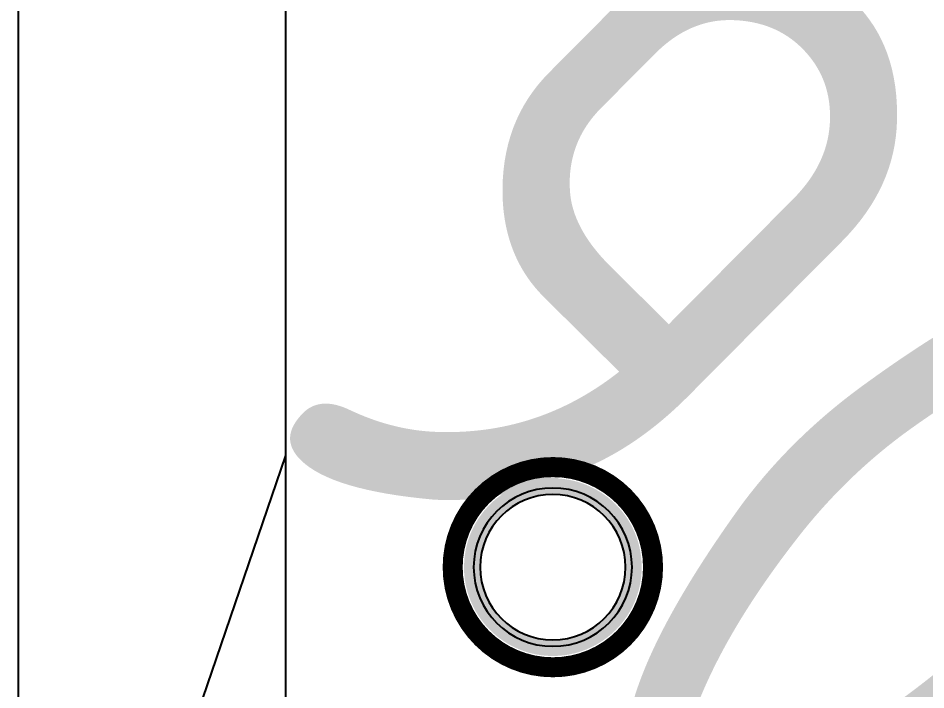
# Model space of a CAD drawing. Header units: inches. Extents: x 0 to 1813292486, y 0 to 3473589894.
# Drawn here: x 600601536 to 600602215, y 3473202340 to 3473202843 of the extents above; entities that cross this region are included whole.
import ezdxf
from ezdxf.enums import TextEntityAlignment as Align

# ---------------------------------------------------------------- set-up
doc = ezdxf.new("R2010")
doc.units = ezdxf.units.IN
doc.header["$LTSCALE"] = 1000
doc.header["$MEASUREMENT"] = 0
for name, color, linetype in [('A-Anno-Note', 241, 'Continuous'), ('AX-MALL-DIM-P02$0$A-Anno-Dims', 3, 'Continuous'), ('AX-MALL-P02-200$0$A-Anno-Note', 241, 'Continuous'), ('AX-MALL-WALL-P02$0$A-Anno-Note', 241, 'Continuous'), ('AX-MALL-WALL-P02-QT$0$A-Detl-Patt', 8, 'Continuous'), ('AX-MALL-WALL-P02-QT$0$A-Detl-Thin', 131, 'Continuous'), ('AX-MALL-WALL-P02-QT$0$A-Wall', 2, 'Continuous'), ('AX-MALL-WALL-P02-QT$0$A-Wall-Patt', 13, 'Continuous'), ('PX-MALL-P02-LG$0$P-Airr-Pipe', 140, 'Continuous'), ('PX-MALL-P02-LG$0$P-Pipe-Risr', 7, 'Continuous'), ('PX-MALL-P02-LG$0$P-Pipe-Risr-Arch', 6, 'Continuous'), ('PX-MALL-P02-LG$0$P-Pipe-Risr-W100', 6, 'Continuous'), ('PX-MALL-P02-LG$0$P-Pipe-Risr-W50', 6, 'Continuous')]:
    doc.layers.add(name, color=color, linetype=linetype)
doc.styles.add('AX-MALL-DIM-P02$0$_TCH_DIM_T3', font='gbenor.shx')
doc.styles.add('PX-MALL-P02-LG$0$jzfz', font='gbenor.shx', dxfattribs={"bigfont": 'gbcbig.shx'})
doc.dimstyles.new('AX-MALL-DIM-P02$0$_TCH_ARROW&&180', dxfattribs={"dimtxt": 535.5, "dimasz": 540, "dimexe": 450, "dimexo": 450, "dimgap": 137.25, "dimtad": 1, "dimdec": 0, "dimzin": 0, "dimdsep": 46, "dimtxsty": 'AX-MALL-DIM-P02$0$_TCH_DIM_T3', "dimcen": 0.09, "dimclrt": 7, "dimaunit": 1, "dimadec": 3, "dimazin": 2, "dimtfac": 1, "dimtdec": 0, "dimtix": 1, "dimtmove": 2, "dimatfit": 3, "dimfxl": 500, "dimtolj": 1, "dimtzin": 0, "dimarcsym": 0})

# ---------------------------------------------------------------- blocks, each defined once
blk = doc.blocks.new('AX-MALL-WALL-P02-QT$0$tj')
at = {"layer": 'AX-MALL-WALL-P02-QT$0$A-Detl-Patt'}
h = blk.add_hatch(dxfattribs=at)
h.set_pattern_fill('STEEL', color=256, scale=100.0000000000001, angle=50.43183869082386)
h.set_pattern_definition([(75.00000000004839, (-14278.19445574284, 156289.8254051208), (-153.3407249234246, 41.08752340989569), []), (75.00000000004839, (-14317.88195610046, 156358.5661673546), (-153.3407249234246, 41.08752340989569), [])])
edge = h.paths.add_edge_path()
edge.add_line((88101.273016572, 47666.64152574539), (87883.93542659283, 47459.84604215622))
edge.add_line((87883.93542659283, 47459.84604215622), (91571.54751467705, 43584.64122533798))
edge.add_arc((262949.389629302, 558937.705083496), 543101.4133620498, 251.6057364187558, 260.0288666978238)
edge.add_arc((172180.8466627672, -2862.146247219684), 27099.9982179492, 64.7128659603706, 96.9316049602786, ccw=False)
edge.add_arc((262948.9730309481, 558936.3205539446), 543099.9677998082, 261.6155114784545, 271.7251478115656)
edge.add_line((279298.9759148359, 16082.51663446426), (279298.9759315252, 16382.65274763107))
edge.add_arc((262948.9742454757, 558936.3204835369), 542799.9676941936, 261.62020364125146, 271.7261014454634, ccw=False)
edge.add_arc((172180.8456921196, -2862.14609140989), 27400.00151046549, 64.80631838577902, 96.83815911678944)
edge.add_arc((262949.394896181, 558937.7037490648), 542801.4137571028, 251.6136389015772, 260.02417327084333, ccw=False)
edge.add_line((91737.26096642017, 43845.69257831573), (88101.273016572, 47666.64152574539))
blk.add_lwpolyline([(88103.03003954887, 47737.33037519455), (87813.24658572674, 47461.60306501389), (91543.92713344097, 43541.13421487808, 0.03677856867194786), (168908.9495433569, 23989.2463850975, -0.1416543586965341), (183742.0972260237, 21592.70785188675, 0.04416604653312874), (279348.9759123325, 16034.00206041336), (279348.9759345055, 16434.18465709686, -0.04414427716130016), (183859.0483468771, 21979.79425859451, 0.1405450684183163), (168919.8474783897, 24393.46752309799, -0.03670519880877311), (91764.87840116024, 43889.20268630981), (88103.03007543087, 47737.33033752441)], format="xyb", dxfattribs=at)
blk.add_lwpolyline([(88101.273016572, 47666.64152574539), (87883.93542659283, 47459.84604215622), (91571.54751467705, 43584.64122533798, 0.0367693963449814), (168910.2986617088, 24039.77597379684, -0.1415142461245126), (183756.7420067787, 21641.08926153183, 0.04414024362697595), (279298.9759148359, 16082.51663446426), (279298.9759315252, 16382.65274763107, -0.04412389944666065), (183844.4648458958, 21931.40288829803, 0.1406825130026793), (168918.4574091434, 24342.94360637665, -0.03671436212623864), (91737.26096642017, 43845.69257831573)], format="xyb", close=True, dxfattribs=at)
blk = doc.blocks.new('AX-MALL-WALL-P02-QT')
at = {"layer": 'AX-MALL-WALL-P02-QT$0$A-Wall-Patt'}
h = blk.add_hatch(dxfattribs=at)
h.set_pattern_fill('普通砖', color=256, scale=200, style=0)
h.set_pattern_definition([(45, (0, 359.0227), (-353.55353201463, 353.55353201463), [])])
h.paths.add_polyline_path([(600400182.7595658, 3473055036.236227), (600402027.6339021, 3473059988.528899), (600402000.0706421, 3473060105.510569), (600401875.1255559, 3473060152.05628), (600399995.3419366, 3473055106.054793)])
at = {"layer": 'AX-MALL-WALL-P02-QT$0$A-Wall'}
for p, q in [((600399995.3419366, 3473055106.054793), (600401875.1255559, 3473060152.05628)), ((600400182.7595658, 3473055036.236227), (600402027.6339021, 3473059988.528899))]:
    blk.add_line(p, q, dxfattribs=at)
at = {"layer": 'AX-MALL-WALL-P02-QT$0$A-Detl-Thin', "rotation": 339.5681613091762}
blk.add_blockref('AX-MALL-WALL-P02-QT$0$tj', (600144118.6961328, 3473128496.287411), dxfattribs=at)
blk = doc.blocks.new('AX-MALL-WALL-P02')
at = {"layer": 'AX-MALL-WALL-P02$0$A-Anno-Note'}
blk.add_blockref('AX-MALL-WALL-P02-QT', (0, 0), dxfattribs=at)
blk = doc.blocks.new('PX-MALL-P02-LG$0$P-Risr')
at = {"layer": 'PX-MALL-P02-LG$0$P-Pipe-Risr-W50'}
h = blk.add_hatch(color=0, dxfattribs=at)
edge = h.paths.add_edge_path()
edge.add_ellipse((0, 0), major_axis=(47.05795628796547, 47.05795628796547), ratio=0.9999999999999695, start_angle=225.0000000000009, end_angle=405.0000000000009, ccw=False)
edge.add_ellipse((0, 0), major_axis=(47.05795628796764, 47.05795628796764), ratio=0.9999999999998785, start_angle=133.9675974886221, end_angle=225.0000000000035, ccw=False)
edge.add_line((-66.53919663240958, 1.199087783927098), (-54.4367953546693, 1.199087783927098))
edge.add_ellipse((0, 0), major_axis=(-38.50196423560672, 38.50196423560672), ratio=0.9999999999999859, start_angle=43.73814098242129, end_angle=134.9999999999996)
edge.add_ellipse((0, 0), major_axis=(38.50196423561096, 38.50196423561096), ratio=0.9999999999998216, start_angle=225.0000000000051, end_angle=405.0000000000051)
edge.add_ellipse((0, 0), major_axis=(38.50196423560679, 38.50196423560679), ratio=0.9999999999999831, start_angle=45.00000000000048, end_angle=133.7381409824204)
edge.add_line((-54.43679535467527, 1.199087783927098), (-66.53919663241555, 1.199087783927098))
edge.add_ellipse((0, 0), major_axis=(-47.05795628796762, 47.05795628796762), ratio=0.9999999999998742, start_angle=-45.00000000000358, end_angle=43.967597488629224, ccw=False)
at = {"layer": 'PX-MALL-P02-LG$0$P-Pipe-Risr-Arch', "ltscale": 0.7}
blk.add_circle((0, 0), 59.29000000000001, dxfattribs=at)
at = {"layer": 'PX-MALL-P02-LG$0$P-Pipe-Risr-W100', "color": 0, "const_width": 15}
blk.add_lwpolyline([(-75, 0, 1), (75, 0, 1)], format="xyb", close=True, dxfattribs=at)
at = {"layer": 'PX-MALL-P02-LG$0$P-Pipe-Risr-W50'}
blk.add_circle((0, 0), 54.45000000000001, dxfattribs=at)
at = {"layer": 'PX-MALL-P02-LG$0$P-Pipe-Risr', "style": 'PX-MALL-P02-LG$0$jzfz', "width": 0.6, "flags": 1}
for tag, p in [('SYS-MARK', (0.3310501334344735, -45.65933377496549)), ('RANGE', (0.3337570973526454, -45.67887874227017))]:
    blk.add_attdef(tag, text='', height=0.015625, dxfattribs=at).set_placement(p, align=Align.MIDDLE)
blk = doc.blocks.new('PX-MALL-P02-LG')
at = {"layer": 'PX-MALL-P02-LG$0$P-Airr-Pipe', "xscale": -1, "rotation": 69.56816130750386}
blk.add_blockref('PX-MALL-P02-LG$0$P-Risr', (600400439.591983, 3473055152.751407), dxfattribs=at)
blk = doc.blocks.new('*D1062')
at = {"layer": 'AX-MALL-DIM-P02$0$A-Anno-Dims', "color": 0, "lineweight": -2, "transparency": 16777216}
for p, q in [((600400280.8254387, 3473054999.703812), (600400213.2588599, 3473055024.874345)), ((600401051.6292026, 3473053330.281514), (600401026.9676371, 3473053262.527508))]:
    blk.add_line(p, q, dxfattribs=at)
for start, end in [(91.10757989309326, 125.3378706245746), (159.568161356056, 249.9991607625114), (284.2294514939928, 318.4597422254741)]:
    blk.add_arc((600401494.682971, 3473054547.506264), 917.4531207084656, start, end, dxfattribs=at)
at = {"layer": 'AX-MALL-DIM-P02$0$A-Anno-Dims', "color": 0, "transparency": 16777216}
for points in [[(600401035.3877437, 3473055241.076601), (600400892.6740463, 3473055350.770724), (600400634.9485261, 3473054867.782571)], [(600401715.6672318, 3473053568.315529), (600401724.7290742, 3473053748.087282), (600401180.8828955, 3473053685.386932)]]:
    blk.add_solid(points, dxfattribs=at)
at = {"layer": 'AX-MALL-DIM-P02$0$A-Anno-Dims', "color": 7, "transparency": 16777216, "insert": (600401029.4282911, 3473054332.689402), "char_height": 535.5, "attachment_point": 5, "rotation": 294.7836610553852, "style": 'AX-MALL-DIM-P02$0$_TCH_DIM_T3'}
blk.add_mtext('\\A1;90°25\'52"', dxfattribs=at)
blk = doc.blocks.new('AX-MALL-DIM-P02')
at = {"layer": 'AX-MALL-DIM-P02$0$A-Anno-Dims'}
dim = blk.add_angular_dim_3p(base=(600400590.3781774, 3473054392.738474), center=(600401494.6829712, 3473054547.506263), p1=(600400702.5151049, 3473054842.612038), p2=(600401205.5444607, 3473053753.140939), dimstyle='AX-MALL-DIM-P02$0$_TCH_ARROW&&180', override={"dimgap": 0}, dxfattribs=at)
dim.commit()
dim.dimension.update_dxf_attribs({"geometry": '*D1062', "text_midpoint": (600401029.4282916, 3473054332.689402), "dimtype": 133, "text_rotation": 294.7836610553853})
blk = doc.blocks.new('AX-MALL-P02-200')
at = {"layer": 'AX-MALL-P02-200$0$A-Anno-Note'}
blk.add_blockref('AX-MALL-WALL-P02', (0, 0), dxfattribs=at)
for name in ['AX-MALL-DIM-P02', 'PX-MALL-P02-LG']:
    blk.add_blockref(name, (0, 0), dxfattribs=at)

msp = doc.modelspace()

# ---------------------------------------------------------------- block references
at = {"layer": 'A-Anno-Note', "rotation": 20.43183869077545}
msp.add_blockref('AX-MALL-P02-200', (1250392458.527329, 9048125.682563305), dxfattribs=at)

doc.saveas('drawing.dxf')
